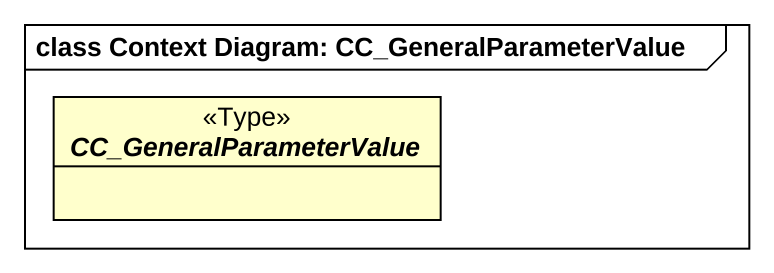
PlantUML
@startuml
mainframe class Context Diagram: CC_GeneralParameterValue
hide circle
hide empty members
abstract class CC_GeneralParameterValue <<Type>>
@enduml
